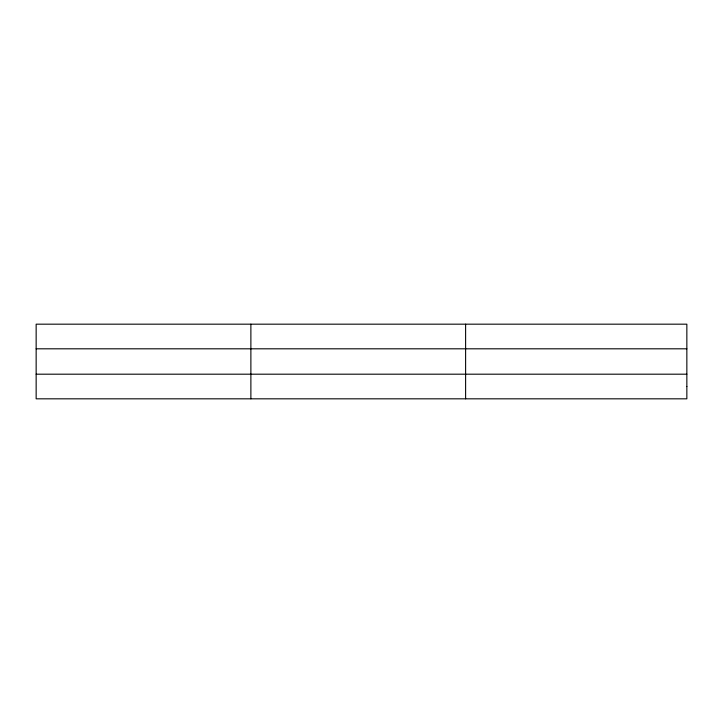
<?xml version="1.0" encoding="UTF-8"?>
<svg xmlns="http://www.w3.org/2000/svg" width="723" height="723" viewBox="0 0 723 723"><rect width="100%" height="100%" fill="white"/><g stroke="black" fill="none" stroke-linecap="round" stroke-linejoin="round"><path stroke-width="1.08" d="M250.881 398.825L250.881 324.175M465.612 398.825L465.612 324.175M36.15 348.811L686.85 348.811M36.15 374.189L686.85 374.189M686.85 386.507L686.85 398.825L36.15 398.825L36.15 324.175L686.85 324.175L686.85 386.507"/></g></svg>
